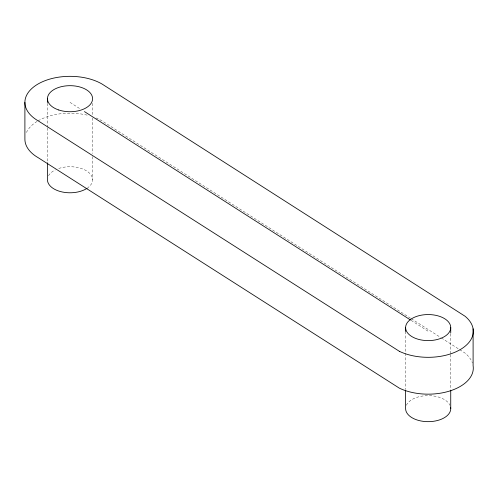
<?xml version="1.0" encoding="UTF-8"?>
<svg xmlns="http://www.w3.org/2000/svg" width="498" height="498" viewBox="0 0 498 498"><rect width="100%" height="100%" fill="white"/><g stroke="black" fill="none" stroke-linecap="round" stroke-linejoin="round"><path stroke-width="0.37" stroke-dasharray="2.49 1.87" d="M70.025 102.389L80.502 109.081M411.149 320.388L428.174 331.27M410.576 318.241L101.928 120.809A45.125 26.052 0 0 0 96.126 117.982M411.236 318.658L440.724 337.52M441.377 337.943L459.069 349.26M459.729 349.677L464.97 353.032A45.125 26.052 0 0 1 472.415 362.98M450.734 333.76L450.734 353.829M450.734 354.601L450.734 389.343M405.615 331.444L405.615 389.343M92.584 103.335L92.584 114.914M92.584 118.001L92.584 153.508M92.584 156.596L92.584 179.759M47.459 103.335L47.459 127.264M47.459 128.036L47.459 162.771M58.739 168.473A22.559 13.023 0 0 1 86.988 171.169A22.559 13.023 0 0 1 87.922 187.684M48.561 175.732A22.559 13.023 0 0 1 55.303 169.886M406.38 405.266A22.559 13.023 0 0 1 428.174 395.611A22.559 13.023 0 0 1 449.968 405.266M26.438 132.487A45.125 26.052 0 0 1 37.431 121.213M38.116 120.809A45.125 26.052 0 0 1 88.383 115.43"/><path stroke-width="0.75" d="M84.43 111.589L410.495 319.971M473.1 328.829L473.1 365.675A45.125 26.052 0 0 1 449.271 391.142A45.125 26.052 0 0 1 399.396 388.179L38.116 157.648A45.125 26.052 0 0 1 24.9 139.228L24.9 102.389M450.734 327.584A22.559 13.023 0 0 1 416.894 338.864A22.559 13.023 0 0 1 416.894 316.305A22.559 13.023 0 0 1 450.734 327.584L450.734 332.988M450.734 390.115L450.734 408.64M405.615 327.584L405.615 331.444M405.615 390.115L405.615 408.64A22.559 13.023 0 0 0 429.357 421.644A22.559 13.023 0 0 0 450.615 407.277M47.459 98.704L47.459 102.563M47.459 162.771L47.459 179.759A22.559 13.023 0 0 0 62.306 191.998A22.559 13.023 0 0 0 87.306 188.132M399.396 351.333L38.116 120.809A45.125 26.052 0 0 1 38.116 83.963A45.125 26.052 0 0 1 101.928 83.963L464.97 316.186A45.125 26.052 0 0 1 458.876 350.362A45.125 26.052 0 0 1 399.396 351.333M58.739 109.983A22.559 13.023 0 0 0 92.584 98.704A22.559 13.023 0 0 0 58.739 87.424A22.559 13.023 0 0 0 58.739 109.983"/></g></svg>
